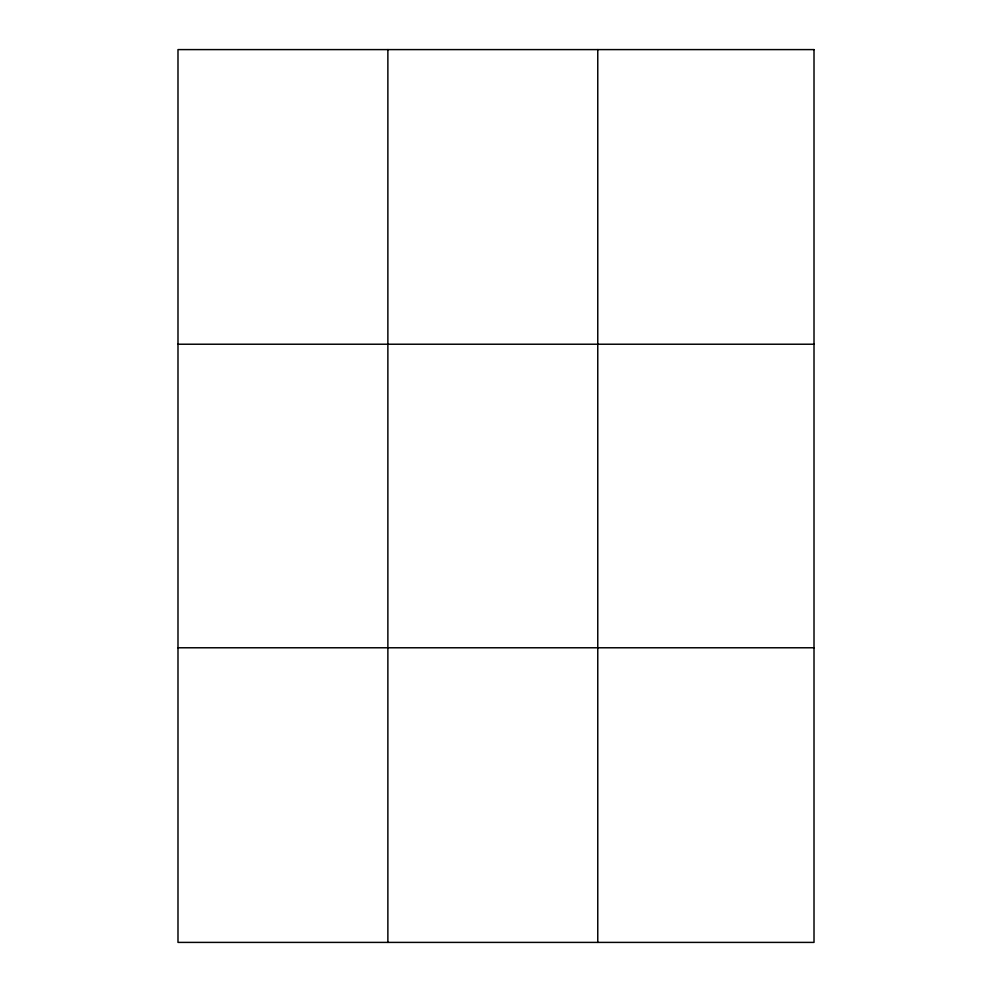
<?xml version="1.0" encoding="UTF-8"?>
<svg xmlns="http://www.w3.org/2000/svg" width="992" height="992" viewBox="0 0 992 992"><rect width="100%" height="100%" fill="white"/><g stroke="black" fill="none" stroke-linecap="round" stroke-linejoin="round"><path stroke-width="1.49" d="M387.872 49.6L387.872 942.4M597.767 49.6L597.767 942.4M177.99 344.224L814.01 344.224M177.99 647.776L814.01 647.776M814.01 49.6L814.01 942.4L177.99 942.4L177.99 49.6L814.01 49.6"/></g></svg>
